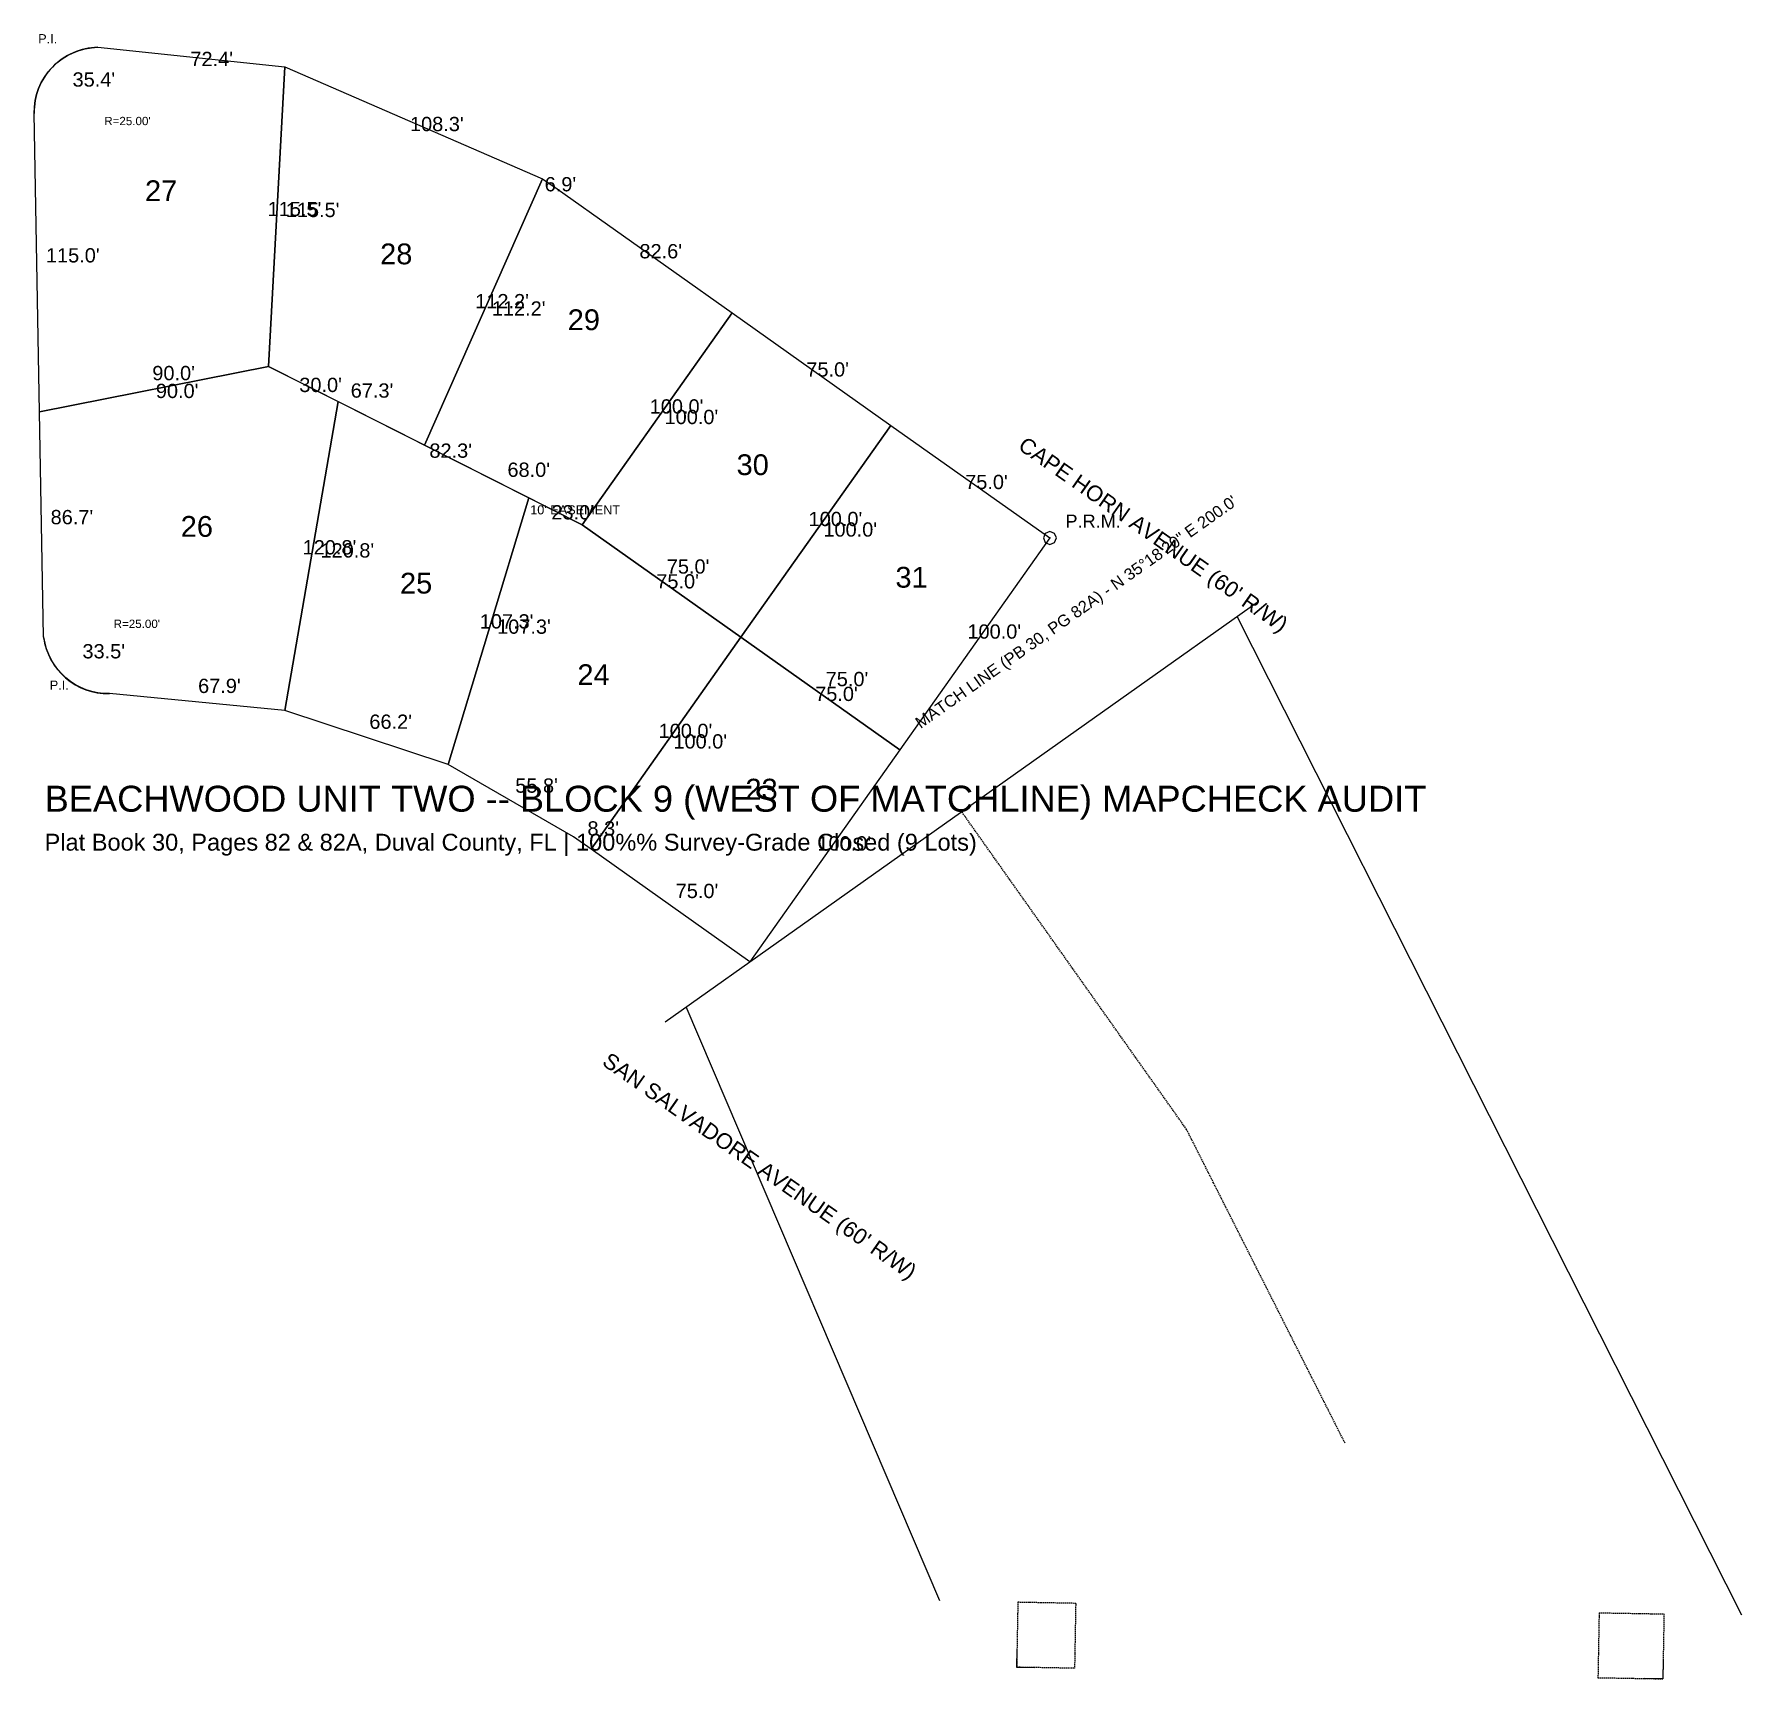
# Model space of a CAD drawing. Extents: x -276 to 382, y -276 to 357.
import ezdxf

# ---------------------------------------------------------------- set-up
doc = ezdxf.new("R2010")
doc.units = 0
for name, pattern in [('DASHED', [0.75, 0.5, -0.25]), ('ROT_-35.00', [0]), ('ROT_35.30', [0])]:
    doc.linetypes.add(name, pattern=pattern)
for name, color, linetype in [('CURVE', 6, 'CONTINUOUS'), ('DIM-LABELS', 3, 'CONTINUOUS'), ('EASEMENT', 3, 'DASHED'), ('LOT_LINE', 4, 'CONTINUOUS'), ('MATCHLINE', 7, 'CONTINUOUS'), ('MONUMENT', 2, 'CONTINUOUS'), ('RADIAL_LINE', 1, 'DASHED'), ('ROW_STREET', 2, 'CONTINUOUS'), ('STREET_CL', 2, 'Continuous'), ('TEXT-LABELS', 7, 'CONTINUOUS'), ('TITLEBLOCK', 2, 'CONTINUOUS')]:
    doc.layers.add(name, color=color, linetype=linetype)
doc.styles.get("Standard").update_dxf_attribs({"font": 'Arial'})

msp = doc.modelspace()

# ---------------------------------------------------------------- linework, layer by layer
at = {"layer": 'CURVE'}
for points in [[(-275.7334, 326.7585), (-275.657, 329.2107), (-275.3406, 331.6436), (-274.7873, 334.0338), (-274.0023, 336.3582), (-272.9933, 338.5945), (-271.77, 340.7211), (-270.3441, 342.7176), (-268.7293, 344.5647), (-266.9413, 346.2446), (-264.9973, 347.7412), (-262.9159, 349.04), (-260.7173, 350.1286), (-258.4225, 350.9964), (-256.0537, 351.6352), (-253.6337, 352.0386), (-251.1859, 352.2029)], [(-246.7072, 103.2578), (-248.9827, 103.3194), (-251.2431, 103.5876), (-253.4698, 104.0603), (-255.6443, 104.7337), (-257.7485, 105.602), (-259.765, 106.6581), (-261.6771, 107.8932), (-263.4689, 109.2972), (-265.1256, 110.8583), (-266.6334, 112.5636), (-267.9798, 114.399), (-269.1538, 116.3492), (-270.1454, 118.3982), (-270.9466, 120.5289), (-271.5507, 122.7236), (-271.9526, 124.9641)]]:
    msp.add_lwpolyline(points, dxfattribs=at)
for centre, start, end in [((-250.7374, 327.207), 91.0278, 181.0278), ((-247.3145, 128.2505), 187.2295, 271.3919)]:
    msp.add_arc(centre, 25, start, end, dxfattribs=at)
at = {"layer": 'EASEMENT'}
for p, q in [((168.2987, -64.6186), (81.6082, 57.7937)), ((178.6689, -85.148), (168.2987, -64.6186)), ((215.7806, -158.6168), (178.6689, -85.148)), ((229.3069, -185.3943), (215.7806, -158.6168))]:
    msp.add_line(p, q, dxfattribs=at)
at = {"layer": 'LOT_LINE'}
for points in [[(-273.6706, 211.777), (-275.7334, 326.7585), (-275.657, 329.2107), (-275.3406, 331.6436), (-274.7873, 334.0338), (-274.0023, 336.3582), (-272.9933, 338.5945), (-271.77, 340.7211), (-270.3441, 342.7176), (-268.7293, 344.5647), (-266.9413, 346.2446), (-264.9973, 347.7412), (-262.9159, 349.04), (-260.7173, 350.1286), (-258.4225, 350.9964), (-256.0537, 351.6352), (-253.6337, 352.0386), (-251.1859, 352.2029), (-179.1866, 344.6712), (-185.3943, 229.3069)], [(-185.3943, 229.3069), (-179.1866, 344.6712), (-79.8939, 301.5547), (-125.3144, 198.9583)], [(-125.3144, 198.9583), (-79.8939, 301.5547), (-74.2087, 297.6271), (-6.8249, 249.9068), (-64.6186, 168.2987)], [(-64.6186, 168.2987), (-6.8249, 249.9068), (54.3812, 206.5616), (-3.4124, 124.9534)], [(-273.6706, 211.777), (-185.3943, 229.3069), (-158.6168, 215.7806), (-179.1067, 96.7817), (-246.7072, 103.2578), (-248.9827, 103.3194), (-251.2431, 103.5876), (-253.4698, 104.0603), (-255.6443, 104.7337), (-257.7485, 105.602), (-259.765, 106.6581), (-261.6771, 107.8932), (-263.4689, 109.2972), (-265.1256, 110.8583), (-266.6334, 112.5636), (-267.9798, 114.399), (-269.1538, 116.3492), (-270.1454, 118.3982), (-270.9466, 120.5289), (-271.5507, 122.7236), (-272.1157, 125.1044)], [(-179.1067, 96.7817), (-158.6168, 215.7806), (-85.148, 178.6689), (-116.2757, 75.9956)], [(-3.4124, 124.9534), (54.3812, 206.5616), (115.5874, 163.2163), (57.7937, 81.6082)], [(-116.2757, 75.9956), (-85.148, 178.6689), (-64.6186, 168.2987), (-3.4124, 124.9534), (-61.191, 43.3364), (-67.9726, 48.139)], [(-61.191, 43.3364), (-3.4124, 124.9534), (57.7937, 81.6082), (0, 0)]]:
    msp.add_lwpolyline(points, close=True, dxfattribs=at)
at = {"layer": 'MATCHLINE'}
for p, q in [((163.2163, 115.5874), (195.8596, 138.7048)), ((0, 0), (163.2163, 115.5874)), ((-32.6433, -23.1175), (0, 0))]:
    msp.add_line(p, q, dxfattribs=at)
at = {"layer": 'MONUMENT'}
msp.add_lwpolyline([(118.0874, 163.2163), (117.3551, 164.9841), (115.5874, 165.7163), (113.8196, 164.9841), (113.0874, 163.2163), (113.8196, 161.4485), (115.5874, 160.7163), (117.3551, 161.4485)], close=True, dxfattribs=at)
msp.add_point((115.5874, 163.2163), dxfattribs=at)
at = {"layer": 'RADIAL_LINE'}
for p, q in [((103.2578, -246.7072), (102.7946, -271.7155)), ((125.5528, -247.1197), (103.2578, -246.7072)), ((125.5528, -247.1197), (125.1044, -272.1157)), ((327.207, -250.7374), (326.7585, -275.7334)), ((327.207, -250.7374), (352.2029, -251.1859)), ((352.2029, -251.1859), (351.7545, -276.1818)), ((125.1044, -272.1157), (102.7946, -271.7155)), ((326.7585, -275.7334), (351.7545, -276.1818))]:
    msp.add_line(p, q, dxfattribs=at)
at = {"layer": 'ROW_STREET'}
for p, q in [((102.9201, -264.7166), (102.7946, -271.7155)), ((351.8801, -269.183), (351.7545, -276.1818)), ((102.7946, -271.7155), (109.7934, -271.841)), ((351.7545, -276.1818), (344.7556, -276.0563))]:
    msp.add_line(p, q, dxfattribs=at)
at = {"layer": 'STREET_CL'}
for p, q in [((382.1981, -251.724), (187.6988, 132.9255)), ((73.2627, -246.1691), (-24.4824, -17.3381))]:
    msp.add_line(p, q, dxfattribs=at)

# ---------------------------------------------------------------- texts
at = {"layer": 'DIM-LABELS'}
for s, height, p in [('P.I.', 3.5, (-274.1818, 353.7545)), ("72.4'", 5.5, (-215.5504, 344.956)), ("35.4'", 5.5, (-260.9408, 337.0506)), ("108.3'", 5.5, (-130.9343, 319.9026)), ("6.9'", 5.5, (-79.0407, 296.7113)), ("115.5'", 5.5, (-185.7854, 287.1771)), ("115.5'", 5.5, (-178.7955, 286.801)), ("82.6'", 5.5, (-42.5396, 270.9107)), ("115.0'", 5.5, (-271.2026, 269.3306)), ("112.2'", 5.5, (-105.8046, 251.6734)), ("112.2'", 5.5, (-99.4038, 248.8397)), ("75.0'", 5.5, (21.7554, 225.3779)), ("90.0'", 5.5, (-230.2142, 223.9749)), ("30.0'", 5.5, (-173.5836, 219.4197)), ("90.0'", 5.5, (-228.8508, 217.109)), ("67.3'", 5.5, (-153.7763, 217.2567)), ("100.0'", 5.5, (-38.578, 211.1255)), ("100.0'", 5.5, (-32.8654, 207.08)), ("82.3'", 5.5, (-123.4605, 194.1007)), ("68.0'", 5.5, (-93.3884, 186.7526)), ("75.0'", 5.5, (82.9615, 182.0327)), ("86.7'", 5.5, (-269.3937, 168.5035)), ("23.0'", 5.5, (-76.4614, 170.3597)), ("100.0'", 5.5, (22.6281, 167.7803)), ("100.0'", 5.5, (28.3407, 163.7347)), ("120.8'", 5.5, (-172.311, 156.8751)), ("120.8'", 5.5, (-165.4125, 155.6872)), ("75.0'", 5.5, (-31.9927, 149.4823)), ("75.0'", 5.5, (-36.0383, 143.7698)), ("107.3'", 5.5, (-104.0613, 128.3477)), ("107.3'", 5.5, (-97.3624, 126.3168)), ("100.0'", 5.5, (83.8342, 124.435)), ("33.5'", 5.5, (-257.1296, 116.835)), ('P.I.', 3.5, (-269.7155, 104.7946)), ("67.9'", 5.5, (-212.5732, 103.5038)), ("75.0'", 5.5, (25.1678, 100.4245)), ("75.0'", 5.5, (29.2134, 106.1371)), ("66.2'", 5.5, (-146.5919, 89.7116)), ("100.0'", 5.5, (-35.1584, 86.1672)), ("100.0'", 5.5, (-29.4451, 82.1226)), ("55.8'", 5.5, (-90.3756, 65.0993)), ("8.3'", 5.5, (-62.559, 48.594)), ("100.0'", 5.5, (26.0406, 42.8269)), ("75.0'", 5.5, (-28.5727, 24.5244))]:
    msp.add_text(s, height=height, dxfattribs=at).set_placement(p)
at = {"layer": 'EASEMENT'}
msp.add_text("10' EASEMENT", height=3.5, dxfattribs=at).set_placement((-84.6186, 172.2987))
at = {"layer": 'MATCHLINE', "linetype": 'ROT_35.30'}
msp.add_text('MATCH LINE (PB 30, PG 82A) - N 35%%d18\'20" E 200.0\'', height=4.5, rotation=35.3, dxfattribs=at).set_placement((65.7937, 89.6082))
at = {"layer": 'MONUMENT'}
msp.add_text('P.R.M.', height=5, dxfattribs=at).set_placement((121.5874, 167.2163))
at = {"layer": 'ROW_STREET', "linetype": 'ROT_-35.00'}
for s, p in [("CAPE HORN AVENUE (60' R/W)", (102.9255, 197.6988)), ("SAN SALVADORE AVENUE (60' R/W)", (-57.3381, -39.4824))]:
    msp.add_text(s, height=6, rotation=-35, dxfattribs=at).set_placement(p)
at = {"layer": 'TEXT-LABELS'}
for s, height, p in [("R=25.00'", 3.2, (-248.7374, 322.207)), ('27', 8, (-233.0342, 292.9433)), ('28', 8, (-142.4473, 268.6228)), ('29', 8, (-70.1721, 243.2691)), ('30', 8, (-5.1187, 187.4301)), ('26', 8, (-219.2686, 163.6681)), ('31', 8, (56.0875, 144.0849)), ('25', 8, (-134.7868, 141.8067)), ("R=25.00'", 3.2, (-245.1197, 128.5528)), ('24', 8, (-66.4364, 106.5653)), ('23', 8, (-1.7024, 62.4745))]:
    msp.add_text(s, height=height, dxfattribs=at).set_placement(p)
at = {"layer": 'TITLEBLOCK'}
for s, height, p in [('BEACHWOOD UNIT TWO -- BLOCK 9 (WEST OF MATCHLINE) MAPCHECK AUDIT', 10, (-271.7155, 57.7946)), ('Plat Book 30, Pages 82 & 82A, Duval County, FL | 100%% Survey-Grade Closed (9 Lots)', 6.5, (-271.7155, 42.7946))]:
    msp.add_text(s, height=height, dxfattribs=at).set_placement(p)

doc.saveas('drawing.dxf')
